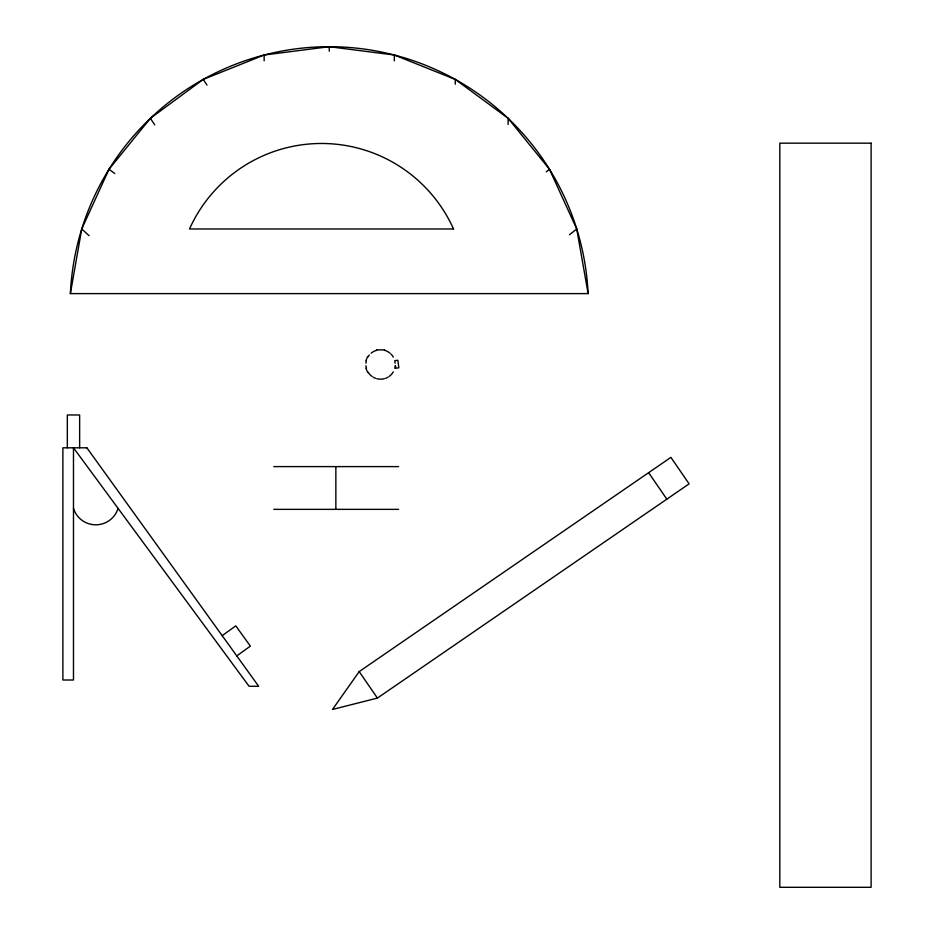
<?xml version="1.0" encoding="UTF-8"?>
<svg xmlns="http://www.w3.org/2000/svg" width="934" height="934" viewBox="0 0 934 934"><rect width="100%" height="100%" fill="white"/><g stroke="black" fill="none" stroke-linecap="round" stroke-linejoin="round"><path stroke-width="1.4" d="M70.377 293.603L81.748 228.97L109.009 169.264L150.374 118.326L203.227 79.402L264.147 55.013L329.247 46.7L394.346 55.013L455.267 79.402L508.119 118.326L549.484 169.264L576.733 228.97L588.116 293.603L70.377 293.603A259.162 259.162 0 0 1 329.247 46.7A259.162 259.162 0 0 1 588.116 293.603M365.976 360.559L367.494 356.905M359.193 671.593L332.504 709.443L377.406 698.083L689.105 483.859L670.904 457.368L359.193 671.593L377.406 698.083M546.285 171.833L549.484 169.264M569.518 234.726L576.733 228.97M222.187 635.645L235.777 625.85L250.37 646.106L236.781 655.901M376.671 349.865L384.504 349.865M273.79 466.603L398.608 466.603M273.79 509.357L398.608 509.357M109.009 169.264L114.777 173.537M81.748 228.97L89.069 235.672M648.628 472.674L666.841 499.165M203.227 79.402L207.009 85.099M150.374 118.326L154.74 124.876M365.976 368.381L367.494 372.036M395.129 363.198L394.79 360.664L397.849 360.267L398.841 367.798L395.782 368.194L395.456 365.708M508.119 118.326L508.119 124.479M455.267 79.402L455.267 84.188M394.346 55.013L394.346 60.827M335.855 466.603L335.855 509.357M329.247 46.7L329.247 51.148M264.147 55.013L264.147 60.827M79.635 447.806L79.635 414.976L67.33 414.976L67.33 447.806M118.093 508.4A23.362 23.362 0 0 1 73.482 508.4M395.234 365.743A14.71 14.71 0 0 1 394.79 368.276M393.319 371.825A14.71 14.71 0 0 1 389.023 376.519M387.937 377.208A14.71 14.71 0 0 1 385.614 378.293M384.399 378.679A14.71 14.71 0 0 1 376.787 378.679M375.561 378.293A14.71 14.71 0 0 1 373.238 377.208M372.152 376.519A14.71 14.71 0 0 1 367.856 371.825M366.385 368.276A14.71 14.71 0 0 1 365.941 365.743M365.941 363.186A14.71 14.71 0 0 1 366.385 360.664M367.856 357.115A14.71 14.71 0 0 1 369.327 355.013M371.137 353.204A14.71 14.71 0 0 1 376.787 350.262M384.399 350.262A14.71 14.71 0 0 1 390.038 353.204M390.984 354.068A14.71 14.71 0 0 1 393.319 357.115M871.118 143.171L779.808 143.171L779.808 887.3L871.118 887.3L871.118 143.171M453.515 228.97L189.509 228.97A144.653 144.653 0 0 1 453.515 228.97M86.874 447.806L62.882 447.806L62.882 680.01L73.482 680.01L73.482 447.806L249.086 686.28L258.66 686.28L86.874 447.806"/></g></svg>
